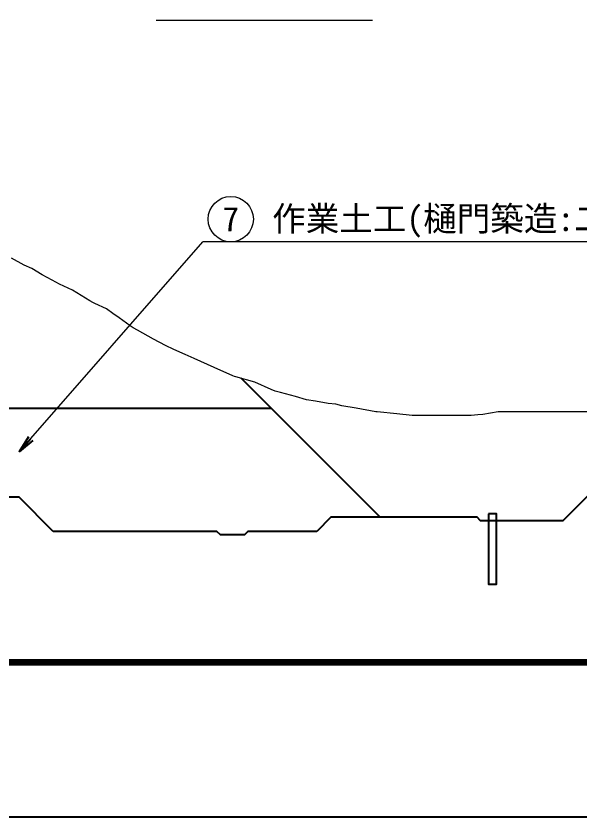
# Model space of a CAD drawing. Header units: millimetres. Extents: x -2078669 to -1085629, y -5987148 to 310365.
# Drawn here: x -1646546 to -1606432, y -1993452 to -1936512 of the extents above; entities that cross this region are included whole.
import ezdxf
from ezdxf.enums import TextEntityAlignment as Align

# ---------------------------------------------------------------- set-up
doc = ezdxf.new("R2010")
doc.units = ezdxf.units.MM
doc.header["$LTSCALE"] = 500
doc.layers.get('Defpoints').update_dxf_attribs({"color": 153})
for name, color, linetype, lineweight in [('D-BGD', 7, 'Continuous', 13), ('D-BYP-STR2', 6, 'Continuous', 25), ('D-BYP-STRA', 1, 'Continuous', 25), ('D-BYP-STRC', 1, 'Continuous', 13), ('D-TTL', 2, 'Continuous', 140), ('D-TTL-LINE', 7, 'Continuous', 13)]:
    doc.layers.add(name, color=color, linetype=linetype, lineweight=lineweight)
doc.styles.add('MS ゴシック', font='MS Gothic.ttf')
doc.dimstyles.new('DIM-500-F', dxfattribs={"dimscale": 500, "dimtxt": 3.5, "dimasz": 2.5, "dimexe": 0, "dimexo": 2, "dimgap": 0.8, "dimtad": 1, "dimdec": 0, "dimzin": 0, "dimdsep": 46, "dimtxsty": 'MS ゴシック', "dimblk": 'OPEN', "dimcen": 0.1, "dimclrd": 256, "dimclre": 256, "dimclrt": 256, "dimaunit": 1, "dimadec": 4, "dimazin": 0, "dimtfac": 1, "dimtdec": 0, "dimtmove": 2, "dimatfit": 3, "dimldrblk": 'OPEN', "dimfxl": 1, "dimtolj": 1, "dimtzin": 0, "dimlwd": -1, "dimlwe": -1, "dimarcsym": 2})

# ---------------------------------------------------------------- blocks, each defined once
blk = doc.blocks.new('_Open')
at = {"color": 0, "linetype": 'ByBlock', "lineweight": -2}
for p, q in [((-1, 0.167), (0, 0)), ((-1, -0.167), (0, 0)), ((0, 0), (-1, 0))]:
    blk.add_line(p, q, dxfattribs=at)

msp = doc.modelspace()

# ---------------------------------------------------------------- linework, layer by layer
at = {"layer": 'D-BGD', "linetype": 'Continuous', "lineweight": 13, "elevation": 708000}
msp.add_lwpolyline([(-1605818, -1964649.6), (-1606489.9, -1964649.6), (-1607398, -1964649.6), (-1607931.7, -1964649.6), (-1608326.5, -1964649.6), (-1609373.4, -1964649.6), (-1610788.3, -1964649.6), (-1610815.2, -1964649.6), (-1610835, -1964649.6), (-1612256.9, -1964649.6), (-1613343.5, -1964838.1), (-1613698.7, -1964864.2), (-1614178.6, -1964899.6), (-1615140.4, -1964899.6), (-1615852, -1964899.6), (-1616582.2, -1964899.6), (-1617568.9, -1964899.6), (-1618023.9, -1964899.6), (-1618360.6, -1964899.6), (-1619465.7, -1964789.5), (-1620869.1, -1964649.6), (-1620907.4, -1964645.8), (-1620959.2, -1964640.6), (-1622349.2, -1964399.6), (-1623377.6, -1964221.3), (-1623790.9, -1964108.4), (-1624349.5, -1964052.8), (-1625232.7, -1963899.6), (-1625886.1, -1963786.3), (-1626674.4, -1963571.1), (-1627739.9, -1963280.1), (-1628116.2, -1963177.4), (-1628394.6, -1963053.1), (-1629557.9, -1962533.7), (-1630903.1, -1962166.4), (-1630999.7, -1962130.4), (-1631130.2, -1962081.7), (-1632441.4, -1961496.3), (-1633411.6, -1961063.2), (-1633883.2, -1960852.6), (-1634520.5, -1960568.1), (-1635324.9, -1960208.9), (-1635920.1, -1959943.2), (-1636766.7, -1959480.9), (-1637910.8, -1958856.1), (-1638208.4, -1958671.6), (-1638428.6, -1958535.1), (-1639204.3, -1957976.9), (-1639650.2, -1957656.2), (-1640119.9, -1957318.2), (-1640937.1, -1956953.3), (-1641091.9, -1956868.8), (-1641301.1, -1956754.5), (-1642533.7, -1955990.5), (-1643445.6, -1955583.4), (-1643975.4, -1955294), (-1644691.4, -1954903), (-1645417.1, -1954453.1), (-1645954.1, -1954213.4), (-1646858.9, -1953719.3)], dxfattribs=at)
at = {"layer": 'D-BYP-STR2'}
msp.add_line((-1696506.9, -1964399.6, 708000), (-1628403.4, -1964399.6, 708000), dxfattribs=at)
at = {"layer": 'D-BYP-STR2', "elevation": 708000}
msp.add_lwpolyline([(-1599654.4, -1964399.6), (-1607654.4, -1972399.6), (-1613507, -1972399.6), (-1613757, -1972149.6), (-1620653.4, -1972149.6), (-1630536.6, -1962266.4)], dxfattribs=at)
msp.add_lwpolyline([(-1612941.9, -1971899.6), (-1612941.9, -1976899.6), (-1612366.9, -1976899.6), (-1612366.9, -1971899.6)], close=True, dxfattribs=at)
at = {"layer": 'D-BYP-STRA', "ltscale": 1500}
for p, q in [((-1646329.2, -1970724.6, 708000), (-1651903.4, -1970724.6, 708000)), ((-1643904.2, -1973149.6, 708000), (-1646329.2, -1970724.6, 708000)), ((-1624154.4, -1972149.6, 708000), (-1625154.4, -1973149.6, 708000)), ((-1620653.4, -1972149.6, 708000), (-1624154.4, -1972149.6, 708000)), ((-1643655.1, -1973149.6, 708000), (-1643904.2, -1973149.6, 708000)), ((-1632258, -1973149.6, 708000), (-1643655.1, -1973149.6, 708000)), ((-1626404.4, -1973149.6, 708000), (-1630050.9, -1973149.6, 708000)), ((-1625154.4, -1973149.6, 708000), (-1626404.4, -1973149.6, 708000))]:
    msp.add_line(p, q, dxfattribs=at)
at = {"layer": 'D-BYP-STRA', "ltscale": 1500, "elevation": 708000}
msp.add_lwpolyline([(-1630050.9, -1973149.6), (-1630300.9, -1973399.6), (-1632008, -1973399.6), (-1632258, -1973149.6)], dxfattribs=at)
at = {"layer": 'D-BYP-STRC'}
msp.add_line((-1595266.1, -1952564.6), (-1633266.1, -1952564.6), dxfattribs=at)
msp.add_circle((-1631270.7, -1950954.6), 1610, dxfattribs=at)
at = {"layer": 'D-TTL'}
msp.add_line((-1777887.6, -1982452.3), (-1377887.6, -1982452.3), dxfattribs=at)
at = {"layer": 'D-TTL-LINE'}
msp.add_line((-1636587.2, -1936796.3), (-1621187.2, -1936796.3), dxfattribs=at)
at = {"layer": 'Defpoints', "color": 1}
msp.add_lwpolyline([(-1788137.6, -1993452.3), (-1367637.6, -1993452.3), (-1367637.6, -1696452.3), (-1788137.6, -1696452.3)], close=True, dxfattribs=at)

# ---------------------------------------------------------------- texts
at = {"layer": 'D-BYP-STRC', "style": 'MS ゴシック'}
msp.add_text('7', height=1750, dxfattribs=at).set_placement((-1631270.7, -1950954.6), align=Align.MIDDLE_CENTER)
msp.add_text('作業土工(樋門築造:二次床掘り)', height=1750, dxfattribs=at).set_placement((-1628324.6, -1950918.8), align=Align.MIDDLE_LEFT)

# ---------------------------------------------------------------- leaders
at = {"layer": 'D-BYP-STRC'}
msp.add_leader([(-1646329.2, -1967499.1), (-1633266.1, -1952564.6)], dimstyle='DIM-500-F', dxfattribs=at)

doc.saveas('drawing.dxf')
